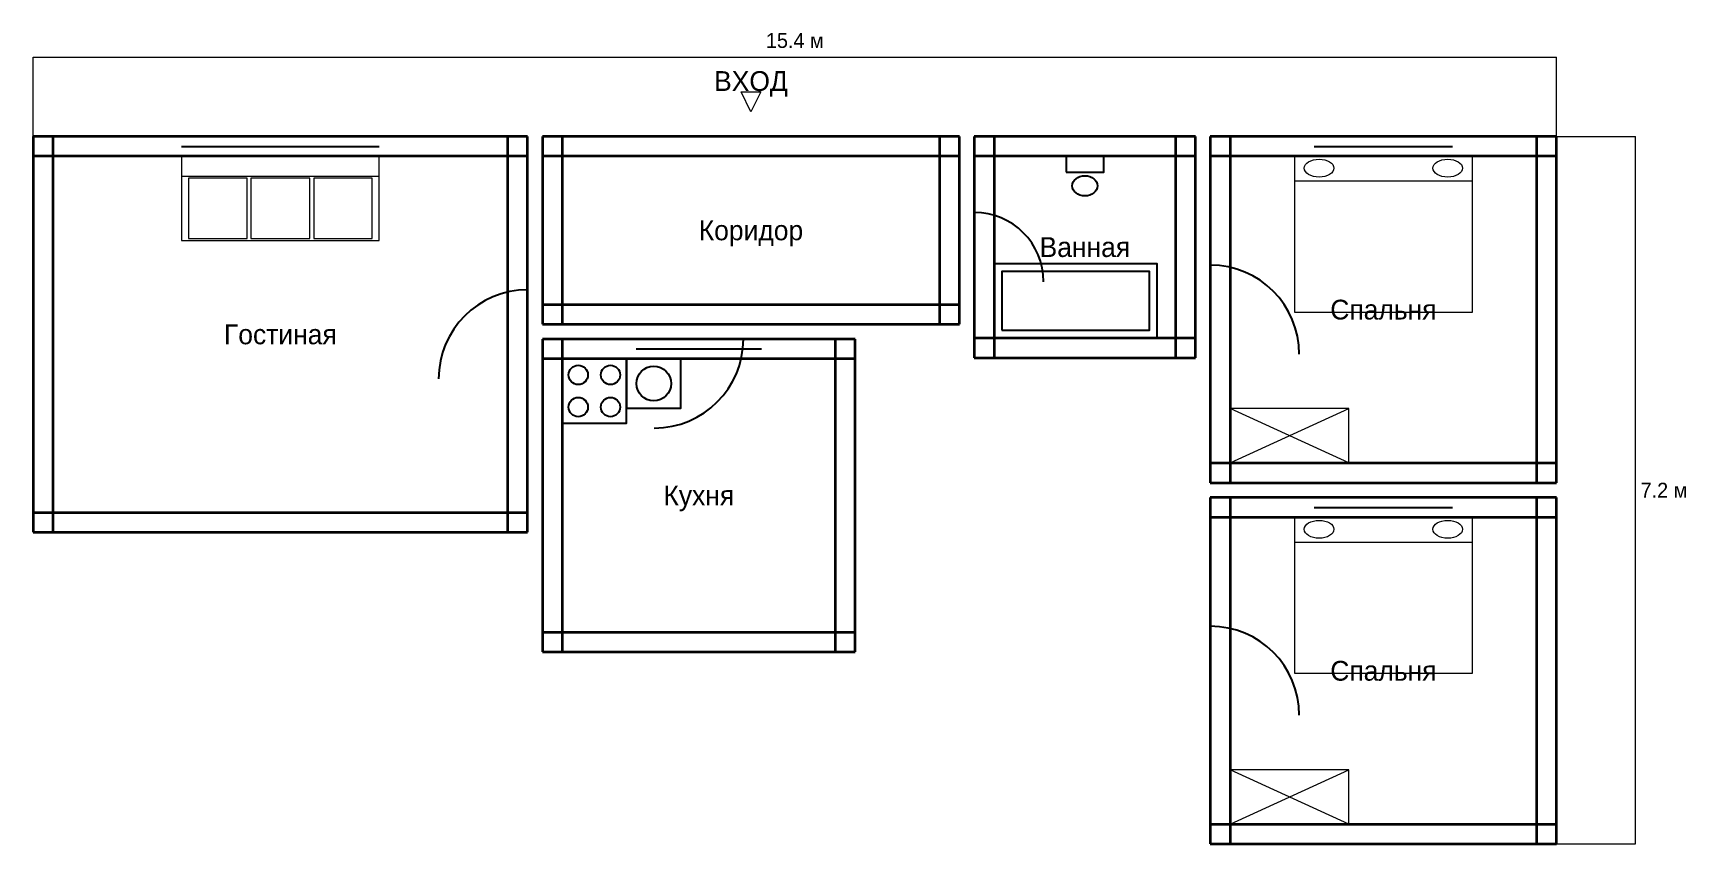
# Model space of a CAD drawing. Header units: metres. Extents: x 0 to 1671, y 0 to 820.
import ezdxf
from ezdxf.enums import TextEntityAlignment as Align

# ---------------------------------------------------------------- set-up
doc = ezdxf.new("R2010")
doc.units = ezdxf.units.M
for name, color, linetype, lineweight in [('Двери', 7, 'Continuous', 25), ('Мебель', 7, 'Continuous', 18), ('Окна', 7, 'Continuous', 25), ('Размеры', 1, 'Continuous', 13), ('Стены', 7, 'Continuous', 35), ('Текст', 7, 'Continuous', 13)]:
    doc.layers.add(name, color=color, linetype=linetype, lineweight=lineweight)

msp = doc.modelspace()

# ---------------------------------------------------------------- linework, layer by layer
at = {"layer": 'Двери'}
for p, q in [((951.6, 568.2), (951.6, 638.2)), ((1190.2, 495), (1190.2, 585)), ((500, 470), (500, 560)), ((628.1, 510.3), (718.1, 510.3)), ((1190.2, 130), (1190.2, 220))]:
    msp.add_line(p, q, dxfattribs=at)
for centre, radius, start, end in [((951.6, 568.2), 70, 0, 90), ((1190.2, 495), 90, 0, 90), ((500, 470), 90, 90, 180), ((628.1, 510.3), 90, 270, 360), ((1190.2, 130), 90, 0, 90)]:
    msp.add_arc(centre, radius, start, end, dxfattribs=at)
at = {"layer": 'Мебель'}
for p, q in [((150, 675), (350, 675)), ((1275.2, 670), (1455.2, 670)), ((1210.2, 385), (1330.2, 440)), ((1330.2, 385), (1210.2, 440)), ((1275.2, 305), (1455.2, 305)), ((1210.2, 20), (1330.2, 75)), ((1330.2, 20), (1210.2, 75))]:
    msp.add_line(p, q, dxfattribs=at)
for points in [[(150, 610), (350, 610), (350, 695), (150, 695), (150, 610)], [(1275.2, 537.5), (1455.2, 537.5), (1455.2, 695), (1275.2, 695), (1275.2, 537.5)], [(157, 612), (216.3, 612), (216.3, 673), (157, 673), (157, 612)], [(220.3, 612), (279.7, 612), (279.7, 673), (220.3, 673), (220.3, 612)], [(283.7, 612), (343, 612), (343, 673), (283.7, 673), (283.7, 612)], [(1210.2, 385), (1330.2, 385), (1330.2, 440), (1210.2, 440), (1210.2, 385)], [(1275.2, 172.5), (1455.2, 172.5), (1455.2, 330), (1275.2, 330), (1275.2, 172.5)], [(1210.2, 20), (1330.2, 20), (1330.2, 75), (1210.2, 75), (1210.2, 20)]]:
    msp.add_lwpolyline(points, dxfattribs=at)
for centre in [(1300.2, 683), (1430.2, 683), (1300.2, 318), (1430.2, 318)]:
    msp.add_ellipse(centre, major_axis=(15, 0), ratio=0.6, dxfattribs=at)
at = {"layer": 'Окна'}
for p, q in [((150, 715), (350, 715)), ((150, 705), (350, 705)), ((1295.2, 715), (1435.2, 715)), ((1295.2, 705), (1435.2, 705)), ((150, 695), (350, 695)), ((1295.2, 695), (1435.2, 695)), ((609.9, 510.3), (736.3, 510.3)), ((609.9, 500.3), (736.3, 500.3)), ((609.9, 490.3), (736.3, 490.3)), ((1295.2, 350), (1435.2, 350)), ((1295.2, 340), (1435.2, 340)), ((1295.2, 330), (1435.2, 330))]:
    msp.add_line(p, q, dxfattribs=at)
at = {"layer": 'Размеры', "color": 1}
for p, q in [((0, 795), (1540.2, 795)), ((0, 715), (0, 795)), ((1540.2, 715), (1540.2, 795)), ((1540.2, 715), (1620.2, 715)), ((1620.2, 0), (1620.2, 715)), ((1540.2, 0), (1620.2, 0))]:
    msp.add_line(p, q, dxfattribs=at)
at = {"layer": 'Сантехника'}
for points in [[(1044.4, 678.9), (1082.4, 678.9), (1082.4, 695), (1044.4, 695), (1044.4, 678.9)], [(971.6, 511.4), (1136.6, 511.4), (1136.6, 586.4), (971.6, 586.4), (971.6, 511.4)], [(979.6, 519.4), (1128.6, 519.4), (1128.6, 578.4), (979.6, 578.4), (979.6, 519.4)], [(535, 425.3), (600, 425.3), (600, 490.3), (535, 490.3), (535, 425.3)], [(600, 440.3), (655, 440.3), (655, 490.3), (600, 490.3), (600, 440.3)]]:
    msp.add_lwpolyline(points, dxfattribs=at)
for centre, radius in [((551.2, 474), 9.75), ((583.8, 474), 9.75), ((627.5, 465.3), 17.5), ((551.2, 441.5), 9.75), ((583.8, 441.5), 9.75)]:
    msp.add_circle(centre, radius, dxfattribs=at)
msp.add_ellipse((1063.4, 665.1), major_axis=(12.7, 0), ratio=0.8, dxfattribs=at)
at = {"layer": 'Стены'}
for p, q in [((500, 715), (0, 715)), ((0, 715), (0, 315)), ((20, 715), (20, 315)), ((480, 315), (480, 715)), ((500, 315), (500, 715)), ((936.6, 715), (515, 715)), ((515, 715), (515, 525.3)), ((535, 715), (535, 525.3)), ((916.6, 525.3), (916.6, 715)), ((936.6, 525.3), (936.6, 715)), ((1175.2, 715), (951.6, 715)), ((951.6, 715), (951.6, 491.4)), ((971.6, 715), (971.6, 491.4)), ((1155.2, 491.4), (1155.2, 715)), ((1175.2, 491.4), (1175.2, 715)), ((1540.2, 715), (1190.2, 715)), ((1190.2, 715), (1190.2, 365)), ((1210.2, 715), (1210.2, 365)), ((1520.2, 365), (1520.2, 715)), ((1540.2, 365), (1540.2, 715)), ((500, 695), (0, 695)), ((936.6, 695), (515, 695)), ((1175.2, 695), (951.6, 695)), ((1540.2, 695), (1190.2, 695)), ((515, 545.3), (936.6, 545.3)), ((515, 525.3), (936.6, 525.3)), ((831.2, 510.3), (515, 510.3)), ((515, 510.3), (515, 194.1)), ((535, 510.3), (535, 194.1)), ((811.2, 194.1), (811.2, 510.3)), ((831.2, 194.1), (831.2, 510.3)), ((951.6, 511.4), (1175.2, 511.4)), ((831.2, 490.3), (515, 490.3)), ((951.6, 491.4), (1175.2, 491.4)), ((1190.2, 385), (1540.2, 385)), ((1190.2, 365), (1540.2, 365)), ((0, 335), (500, 335)), ((1540.2, 350), (1190.2, 350)), ((1190.2, 350), (1190.2, 0)), ((1210.2, 350), (1210.2, 0)), ((1520.2, 0), (1520.2, 350)), ((1540.2, 0), (1540.2, 350)), ((1540.2, 330), (1190.2, 330)), ((0, 315), (500, 315)), ((515, 214.1), (831.2, 214.1)), ((515, 194.1), (831.2, 194.1)), ((1190.2, 20), (1540.2, 20)), ((1190.2, 0), (1540.2, 0))]:
    msp.add_line(p, q, dxfattribs=at)
at = {"layer": 'Текст', "color": 3}
msp.add_lwpolyline([(725.8, 740), (715.8, 760), (735.8, 760), (725.8, 740)], dxfattribs=at)

# ---------------------------------------------------------------- texts
at = {"layer": 'Размеры', "color": 1}
msp.add_text('15.4 м', height=15, dxfattribs=at).set_placement((770.1, 800), align=Align.BOTTOM_CENTER)
msp.add_text('7.2 м', height=15, dxfattribs=at).set_placement((1625.2, 357.5), align=Align.MIDDLE_LEFT)
at = {"layer": 'Текст', "color": 3}
msp.add_text('ВХОД', height=20, dxfattribs=at).set_placement((725.8, 755), align=Align.BOTTOM_CENTER)
at = {"layer": 'Текст'}
for s, p in [('Коридор', (725.8, 620.1)), ('Ванная', (1063.4, 603.2)), ('Спальня', (1365.2, 540)), ('Гостиная', (250, 515)), ('Кухня', (673.1, 352.2)), ('Спальня', (1365.2, 175))]:
    msp.add_text(s, height=20, dxfattribs=at).set_placement(p, align=Align.MIDDLE_CENTER)

doc.saveas('drawing.dxf')
